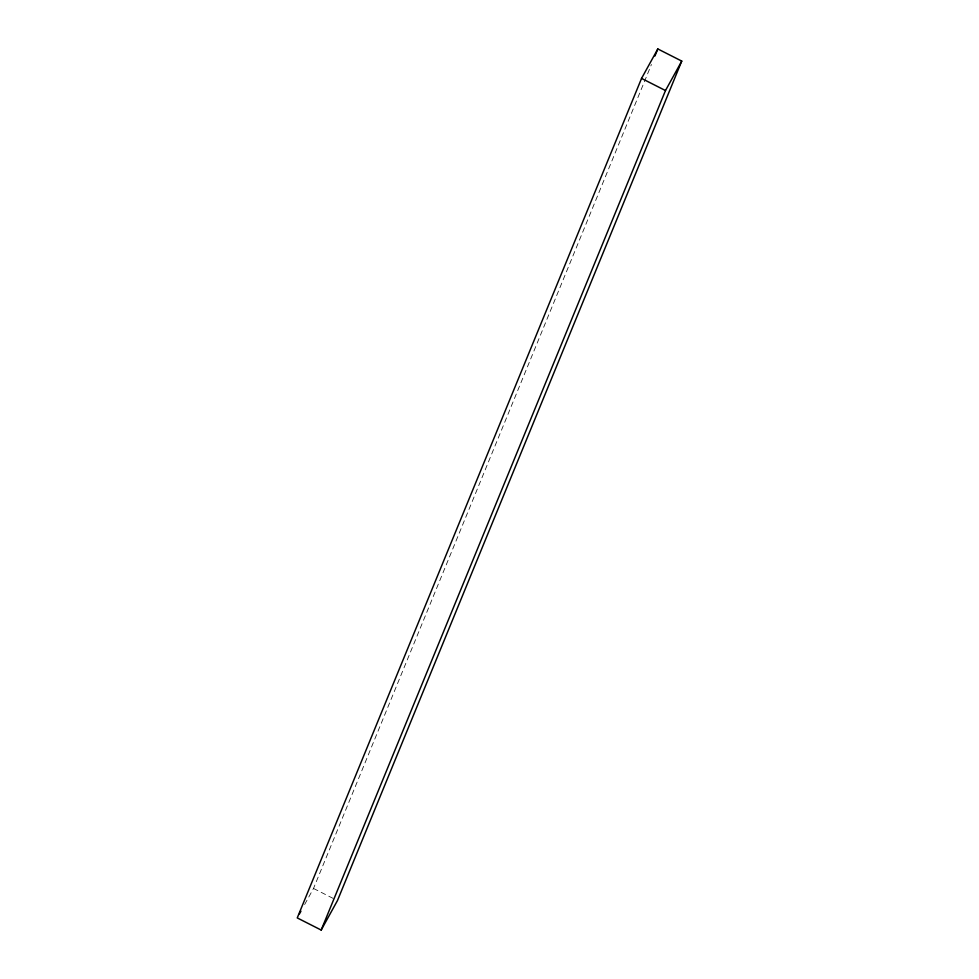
<?xml version="1.0" encoding="UTF-8"?>
<svg xmlns="http://www.w3.org/2000/svg" width="979" height="979" viewBox="0 0 979 979"><rect width="100%" height="100%" fill="white"/><g stroke="black" fill="none" stroke-linecap="round" stroke-linejoin="round"><path stroke-width="0.73" stroke-dasharray="4.89 3.67" d="M304.64 904.523L313.513 888.455L651.439 64.492M313.513 888.455L333.46 898.563"/><path stroke-width="1.47" d="M641.551 78.406L297.249 917.91L321.185 930.05L337.449 900.594L681.751 61.09L657.815 48.95L641.551 78.406L665.487 90.545L321.185 930.05M654.914 56.011L657.815 48.95M665.487 90.545L681.751 61.09M299.464 913.896L300.945 911.216"/></g></svg>
